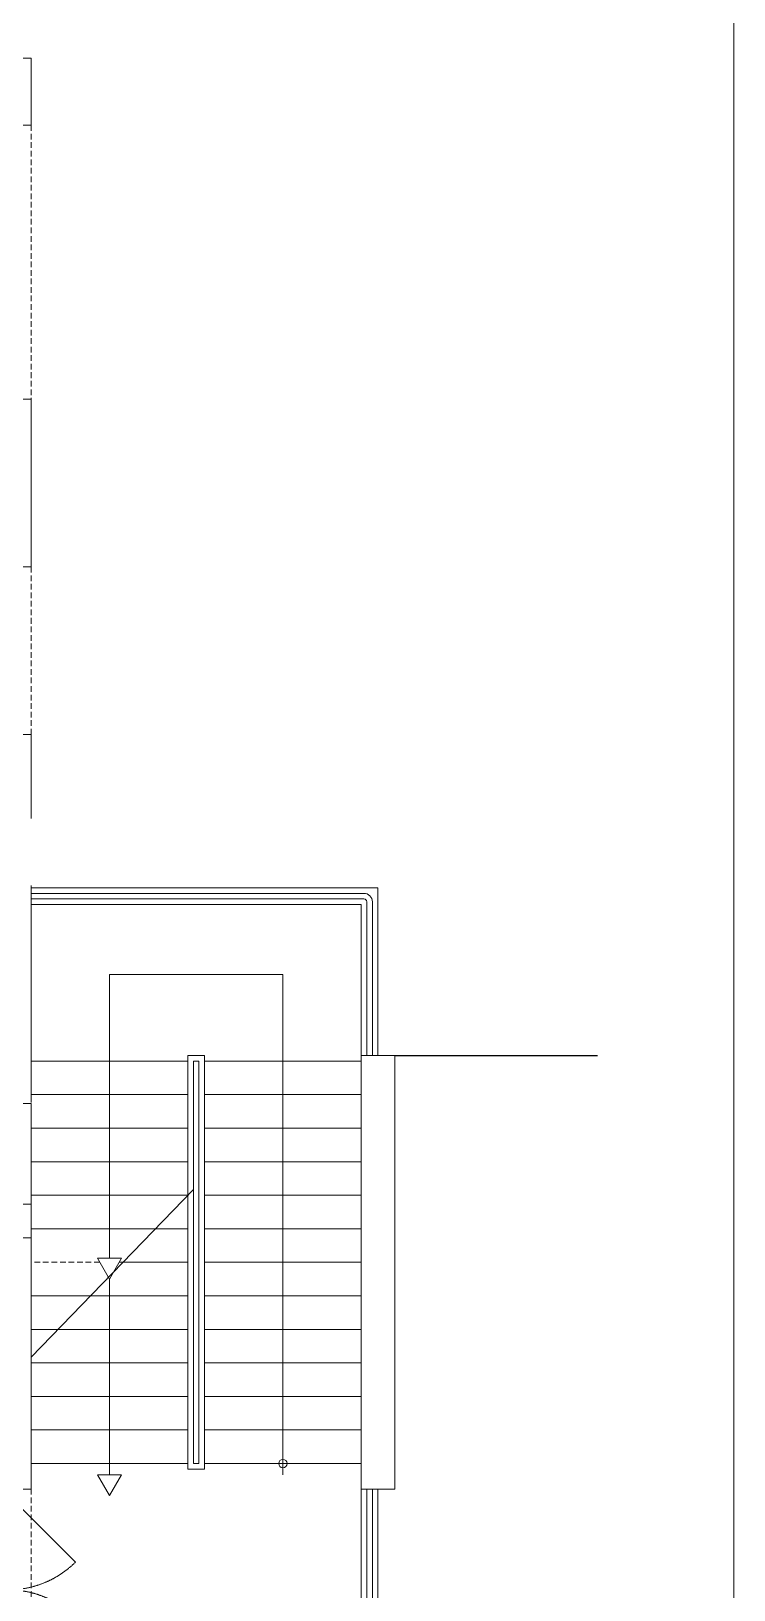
# Model space of a CAD drawing. Header units: millimetres. Extents: x -160614 to 59925, y -157025 to 0.
# Drawn here: x -22722 to -16440, y -104843 to -90901 of the extents above; entities that cross this region are included whole.
import ezdxf

# ---------------------------------------------------------------- set-up
doc = ezdxf.new("R2010")
doc.units = ezdxf.units.MM
doc.header["$LTSCALE"] = 8
doc.linetypes.add('DASHED', pattern=[19.05, 12.7, -6.35])
doc.linetypes.add('HIDDEN', pattern=[9.525, 6.35, -3.175])
for name, color, linetype, lineweight in [('72_EGR_EQP_TAG', 9, 'Continuous', 5), ('Aluminum', 9, 'Continuous', 5), ('Frame', 9, 'Continuous', 9), ('Proj', 9, 'Continuous', 5), ('Structure', 9, 'Continuous', 5), ('Walls', 9, 'Continuous', 5)]:
    doc.layers.add(name, color=color, linetype=linetype, lineweight=lineweight)
doc.layers.add('A-EXH', color=1, linetype='Continuous')
doc.layers.add('M-PB_CW', color=5, linetype='Continuous')

# ---------------------------------------------------------------- blocks, each defined once
blk = doc.blocks.new('HVACFF')
at = {"layer": 'M-PB_CW'}
blk.add_line((-19472, -100063), (-17660, -100063), dxfattribs=at)
blk.add_line((-19472, -100063), (-17660, -100063), dxfattribs=at)
blk = doc.blocks.new('1stF')
at = {"layer": 'Aluminum', "color": 9, "linetype": 'DASHED', "ltscale": 300}
blk.add_line((-22927, -103993, 0), (-22326, -104594, 0), dxfattribs=at)
for centre, start, end in [((-22927, -103993, 0), 225, 315), ((-22927, -105693, 0), 45, 135)]:
    blk.add_arc(centre, 850, start, end, dxfattribs=at)
at = {"layer": 'Proj', "color": 9, "linetype": 'HIDDEN'}
for p, q in [((-22722, -91743, 0), (-22722, -94193, 0)), ((-22722, -95693, 0), (-22722, -97193, 0)), ((-22109, -101913, 0), (-22722, -101913, 0)), ((-22722, -105743, 0), (-22722, -103943, 0))]:
    blk.add_line(p, q, dxfattribs=at)
at = {"layer": 'Proj', "color": 9}
for p, q in [((-21172, -100063, 0), (-21322, -100063, 0)), ((-21322, -100113, 0), (-22722, -100113, 0)), ((-21272, -100113, 0), (-21222, -100113, 0)), ((-19772, -100113, 0), (-21172, -100113, 0)), ((-21322, -100413, 0), (-22722, -100413, 0)), ((-19772, -100413, 0), (-21172, -100413, 0)), ((-21322, -100713, 0), (-22722, -100713, 0)), ((-19772, -100713, 0), (-21172, -100713, 0)), ((-21322, -101013, 0), (-22722, -101013, 0)), ((-19772, -101013, 0), (-21172, -101013, 0)), ((-21272, -101261, 0), (-22722, -102761, 0)), ((-21322, -101313, 0), (-22722, -101313, 0)), ((-19772, -101313, 0), (-21172, -101313, 0)), ((-21322, -101613, 0), (-22722, -101613, 0)), ((-19772, -101613, 0), (-21172, -101613, 0)), ((-21322, -101913, 0), (-21936, -101913, 0)), ((-19772, -101913, 0), (-21172, -101913, 0)), ((-21322, -102213, 0), (-22722, -102213, 0)), ((-19772, -102213, 0), (-21172, -102213, 0)), ((-21322, -102513, 0), (-22722, -102513, 0)), ((-19772, -102513, 0), (-21172, -102513, 0)), ((-21322, -102813, 0), (-22722, -102813, 0)), ((-19772, -102813, 0), (-21172, -102813, 0)), ((-21322, -103113, 0), (-22722, -103113, 0)), ((-19772, -103113, 0), (-21172, -103113, 0)), ((-21322, -103413, 0), (-22722, -103413, 0)), ((-19772, -103413, 0), (-21172, -103413, 0)), ((-19772, -103713, 0), (-21172, -103713, 0))]:
    blk.add_line(p, q, dxfattribs=at)
at = {"layer": 'Proj', "color": 9, "elevation": 0}
for points in [[(-19622, -100063), (-19622, -98563), (-22722, -98563)], [(-19772, -100063), (-19772, -98713), (-22722, -98713)], [(-20472, -103813), (-20472, -99338), (-22022, -99338), (-22022, -101877)], [(-21322, -100063), (-21322, -103763), (-21172, -103763), (-21172, -100063)], [(-21272, -103713), (-21272, -100113)], [(-21272, -103713), (-21222, -103713), (-21222, -100113)], [(-22022, -102063), (-22022, -103813)], [(-22722, -103713), (-21322, -103713)], [(-22722, -105973), (-19772, -105973), (-19772, -103943)], [(-22722, -106123), (-19622, -106123), (-19622, -103943)]]:
    blk.add_lwpolyline(points, dxfattribs=at)
for points in [[(-19672, -100063), (-19672, -98688, 0.414214), (-19747, -98613), (-22722, -98613)], [(-19722, -100063), (-19722, -98688, 0.414214), (-19747, -98663), (-22722, -98663)], [(-22722, -106073), (-19747, -106073, 0.414214), (-19672, -105998), (-19672, -103943)], [(-22722, -106023), (-19747, -106023, 0.414214), (-19722, -105998), (-19722, -103943)]]:
    blk.add_lwpolyline(points, format="xyb", dxfattribs=at)
for points in [[(-22022, -102063), (-22129, -101877), (-21915, -101877)], [(-22022, -103998), (-22129, -103813), (-21915, -103813)]]:
    blk.add_lwpolyline(points, close=True, dxfattribs=at)
at = {"layer": 'Proj', "color": 9}
blk.add_circle((-20472, -103713, 0), 37.5, dxfattribs=at)
at = {"layer": 'Structure', "color": 9, "elevation": 0}
for points in [[(-22722, -91743), (-23322, -91743), (-23322, -91143), (-22722, -91143)], [(-19772, -100063), (-19772, -103943), (-19472, -103943), (-19472, -100063)]]:
    blk.add_lwpolyline(points, close=True, dxfattribs=at)
at = {"layer": 'Structure', "color": 9}
blk.add_lwpolyline([(-22947, -101393), (-22947, -100718), (-25347, -100718), (-25347, -103718), (-25102, -103718), (-25102, -103943), (-25572, -103943), (-25572, -100493), (-22722, -100493), (-22722, -103943), (-23752, -103943)], dxfattribs=at)
at = {"layer": 'Structure', "color": 9, "elevation": 0}
for points in [[(-22722, -101393), (-23022, -101393)], [(-23022, -101693), (-22722, -101693)]]:
    blk.add_lwpolyline(points, dxfattribs=at)
at = {"layer": 'Walls', "color": 9}
for p, q in [((-22799, -94193, 0), (-22722, -94193, 0)), ((-22722, -95693, 0), (-22722, -94193, 0)), ((-22722, -95693, 0), (-22952, -95693, 0)), ((-22952, -97193, 0), (-22722, -97193, 0)), ((-22722, -97943, 0), (-22722, -97193, 0)), ((-22722, -100483, 0), (-22722, -98543, 0))]:
    blk.add_line(p, q, dxfattribs=at)

msp = doc.modelspace()

# ---------------------------------------------------------------- linework, layer by layer
at = {"layer": 'Frame'}
msp.add_line((-16440.4, -129881.1, 0.4), (-16440.4, -80678.2, 0.4), dxfattribs=at)

# ---------------------------------------------------------------- block references
at = {"layer": '72_EGR_EQP_TAG'}
msp.add_blockref('1stF', (0, 0), dxfattribs=at)
at = {"layer": 'A-EXH'}
msp.add_blockref('HVACFF', (0, 0), dxfattribs=at)

doc.saveas('drawing.dxf')
